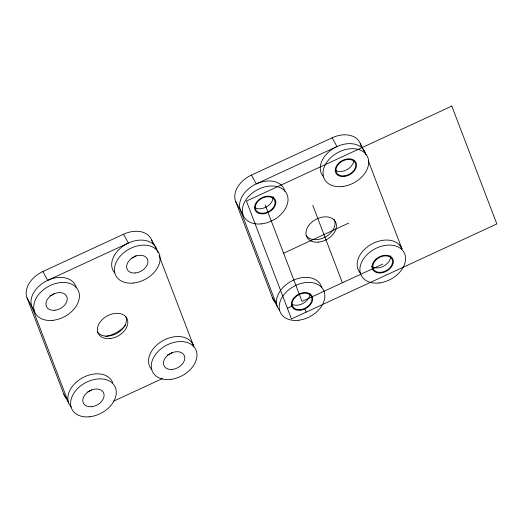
<?xml version="1.0" encoding="UTF-8"?>
<svg xmlns="http://www.w3.org/2000/svg" width="523" height="523" viewBox="0 0 523 523"><rect width="100%" height="100%" fill="white"/><g stroke="black" fill="none" stroke-linecap="round" stroke-linejoin="round"><path stroke-width="0.78" d="M26.993 297.783L31.818 306.609L68.676 403.024L63.845 394.198L26.993 297.783A24.3 17.122 -28.7 0 1 42.853 271.535L123.546 234.226A24.3 17.122 -28.7 0 1 151.69 240.116L156.521 248.941L157.959 252.707M235.585 201.316L240.417 210.141L277.268 306.556L272.444 297.731L235.585 201.316A24.3 17.122 -28.7 0 1 251.452 175.074L332.138 137.758A24.3 17.122 -28.7 0 1 360.288 143.648L365.989 154.749M283.61 253.21L348.834 223.053M287.369 308.204L292.501 305.831M382.725 264.108L302.039 301.418L265.181 205.003M113.393 401.252L162.385 378.6M399.86 245.026L401.971 248.889A24.3 17.122 -28.7 0 0 370.827 244.568A24.3 17.122 -28.7 0 0 360.497 273.268M332.138 137.758L336.969 146.577L256.283 183.893L251.452 175.074M192.17 343.147L192.471 343.703M192.771 344.252L193.373 345.357L159.11 255.721M123.546 234.226L128.37 243.045L47.685 280.361L42.853 271.535M368.31 160.823L401.971 248.889M360.288 143.648L361.151 145.91M312.787 205.343L342.382 282.766M304.7 308.387L306.132 312.133M151.69 240.116L152.84 243.13M323.645 176.852A24.3 17.122 -28.7 0 1 334.923 147.61A24.3 17.122 -28.7 0 1 365.584 153.958M353.777 160.149A11.343 7.989 -28.7 0 1 346.984 169.642A11.343 7.989 -28.7 0 1 335.308 170.308M242.96 214.169A24.3 17.122 -28.7 0 1 254.237 184.926A24.3 17.122 -28.7 0 1 284.891 191.274M273.045 196.661A11.343 7.989 -28.7 0 1 266.763 206.683A11.343 7.989 -28.7 0 1 254.616 207.624M279.439 310.172A24.3 17.122 -28.7 0 1 291.429 281.158A24.3 17.122 -28.7 0 1 321.743 287.689M309.936 293.874A11.343 7.989 -28.7 0 1 303.144 303.373A11.343 7.989 -28.7 0 1 291.474 304.04M390.583 255.76A11.343 7.989 -28.7 0 1 383.81 266.07A11.343 7.989 -28.7 0 1 371.474 266.24M274.98 301.764A24.3 17.122 -28.7 0 1 272.444 297.731M334.06 219.274A16.2 11.414 -28.7 0 1 325.868 236.684A16.2 11.414 -28.7 0 1 306.132 235.612M114.674 272.908A24.3 17.122 -28.7 0 1 125.71 244.424A24.3 17.122 -28.7 0 1 156.521 248.941M34.361 310.636A24.3 17.122 -28.7 0 1 45.638 281.394A24.3 17.122 -28.7 0 1 76.293 287.742M71.213 407.051A24.3 17.122 -28.7 0 1 81.542 378.345A24.3 17.122 -28.7 0 1 112.687 382.666M151.905 369.735A24.3 17.122 -28.7 0 1 163.183 340.493A24.3 17.122 -28.7 0 1 193.837 346.841M66.009 397.82A24.3 17.122 -28.7 0 1 63.845 394.198M125.52 325.299A25.111 17.697 -28.7 0 1 105.3 336.466M125.886 316.677A16.2 11.414 -28.7 0 1 116.636 333.511A16.2 11.414 -28.7 0 1 97.54 332.079M54.575 293.508A11.343 7.989 -28.7 0 1 49.947 295.848M91.433 389.923A11.343 7.989 -28.7 0 1 87.779 391.917M136.13 255.518A11.343 7.989 -28.7 0 1 131.619 258.185M172.119 352.613A11.343 7.989 -28.7 0 1 167.491 354.947M451.807 106.091L246.418 201.074L291.461 318.919L496.85 223.936L451.807 106.091M300.267 309.609A10.532 7.42 -28.7 0 0 311.362 296.528A10.532 7.42 -28.7 0 0 294.488 298.123A10.532 7.42 -28.7 0 0 300.267 309.609M263.409 213.194A10.532 7.42 -28.7 0 0 274.503 200.113A10.532 7.42 -28.7 0 0 257.636 201.708A10.532 7.42 -28.7 0 0 263.409 213.194M344.101 175.878A10.532 7.42 -28.7 0 0 355.195 162.797A10.532 7.42 -28.7 0 0 338.322 164.399A10.532 7.42 -28.7 0 0 344.101 175.878M380.953 272.293A10.532 7.42 -28.7 0 0 392.047 259.212A10.532 7.42 -28.7 0 0 375.174 260.814A10.532 7.42 -28.7 0 0 380.953 272.293M342.199 186.548A24.3 17.122 -28.7 0 0 367.238 156.109A24.3 17.122 -28.7 0 0 328.183 160.411A24.3 17.122 -28.7 0 0 342.199 186.548M344.16 176.493A11.343 7.989 -28.7 0 0 355.843 162.287A11.343 7.989 -28.7 0 0 337.616 164.294A11.343 7.989 -28.7 0 0 344.16 176.493M261.513 223.864A24.3 17.122 -28.7 0 0 286.552 193.425A24.3 17.122 -28.7 0 0 247.49 197.727A24.3 17.122 -28.7 0 0 261.513 223.864M263.468 213.802A11.343 7.989 -28.7 0 0 275.157 199.603A11.343 7.989 -28.7 0 0 256.93 201.61A11.343 7.989 -28.7 0 0 263.468 213.802M298.365 320.279A24.3 17.122 -28.7 0 0 323.404 289.84A24.3 17.122 -28.7 0 0 284.342 294.142A24.3 17.122 -28.7 0 0 298.365 320.279M300.326 310.224A11.343 7.989 -28.7 0 0 312.009 296.018A11.343 7.989 -28.7 0 0 293.782 298.025A11.343 7.989 -28.7 0 0 300.326 310.224M379.051 282.963A24.3 17.122 -28.7 0 0 404.089 252.524A24.3 17.122 -28.7 0 0 365.034 256.826A24.3 17.122 -28.7 0 0 379.051 282.963M381.012 272.908A11.343 7.989 -28.7 0 0 392.695 258.702A11.343 7.989 -28.7 0 0 374.468 260.709A11.343 7.989 -28.7 0 0 381.012 272.908M318.749 242.084A16.2 11.414 -28.7 0 0 335.439 221.791A16.2 11.414 -28.7 0 0 309.4 224.661A16.2 11.414 -28.7 0 0 318.749 242.084M133.6 283.015A24.3 17.122 -28.7 0 0 158.639 252.576A24.3 17.122 -28.7 0 0 119.584 256.878A24.3 17.122 -28.7 0 0 133.6 283.015M135.562 272.96A11.343 7.989 -28.7 0 0 147.244 258.754A11.343 7.989 -28.7 0 0 129.018 260.761A11.343 7.989 -28.7 0 0 135.562 272.96M52.915 320.331A24.3 17.122 -28.7 0 0 77.953 289.892A24.3 17.122 -28.7 0 0 38.892 294.194A24.3 17.122 -28.7 0 0 52.915 320.331M54.876 310.27A11.343 7.989 -28.7 0 0 66.558 296.07A11.343 7.989 -28.7 0 0 48.332 298.077A11.343 7.989 -28.7 0 0 54.876 310.27M89.766 416.746A24.3 17.122 -28.7 0 0 114.805 386.307A24.3 17.122 -28.7 0 0 75.75 390.609A24.3 17.122 -28.7 0 0 89.766 416.746M91.728 406.691A11.343 7.989 -28.7 0 0 103.41 392.485A11.343 7.989 -28.7 0 0 85.184 394.492A11.343 7.989 -28.7 0 0 91.728 406.691M170.459 379.43A24.3 17.122 -28.7 0 0 195.491 348.991A24.3 17.122 -28.7 0 0 156.436 353.293A24.3 17.122 -28.7 0 0 170.459 379.43M172.413 369.375A11.343 7.989 -28.7 0 0 184.103 355.169A11.343 7.989 -28.7 0 0 165.869 357.176A11.343 7.989 -28.7 0 0 172.413 369.375M110.15 338.551A16.2 11.414 -28.7 0 0 126.841 318.259A16.2 11.414 -28.7 0 0 100.802 321.129A16.2 11.414 -28.7 0 0 110.15 338.551"/></g></svg>
